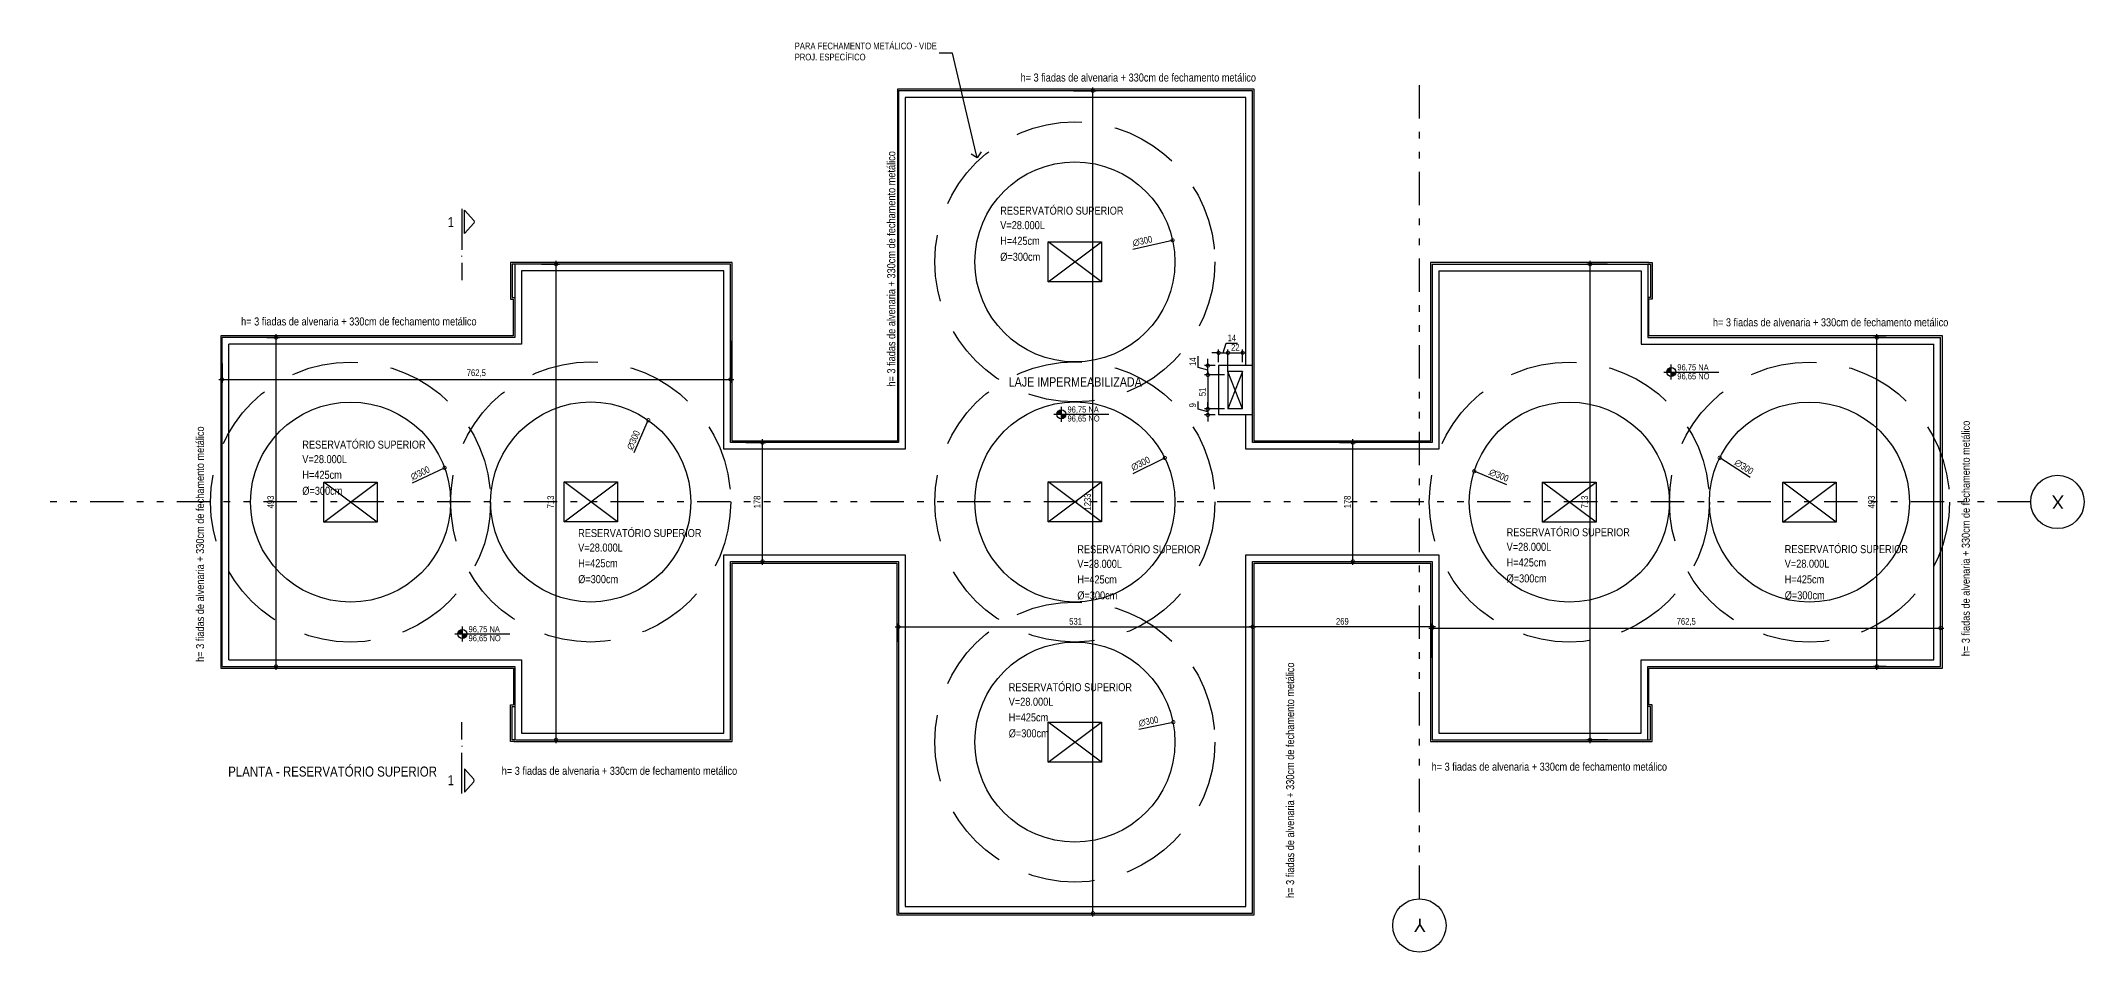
# Model space of a CAD drawing. Header units: metres. Extents: x -21 to 570, y -75 to 184.
# Drawn here: x -13 to 17.64, y 21.46 to 35.12 of the extents above; entities that cross this region are included whole.
import ezdxf
from ezdxf import colors
from ezdxf.entities.mleader import LeaderData, LeaderLine
from ezdxf.enums import TextEntityAlignment as Align
from ezdxf.math import Vec2, Vec3

# ---------------------------------------------------------------- set-up
doc = ezdxf.new("R2010")
doc.units = ezdxf.units.M
doc.linetypes.add('DASHEDX2', pattern=[1.5, 1, -0.5])
doc.linetypes.add('ESTILO_TQS_0004', pattern=[1.12, 0.5, -0.2, 0.01, -0.2, 0.01, -0.2])
for name, color, linetype in [('205', 7, 'ESTILO_TQS_0004'), ('28', 232, 'Continuous'), ('29', 2, 'Continuous'), ('ARQ-ALV ACAB', 4, 'Continuous'), ('ARQ-ALV OSSO', 5, 'Continuous'), ('ARQ-AUX', 7, 'Continuous'), ('ARQ-AUX1', 1, 'Continuous'), ('ARQ-AUX2', 2, 'Continuous'), ('ARQ-DIM', 2, 'Continuous'), ('ARQ-PRJ', 7, 'DASHEDX2'), ('ARQ-SIM', 1, 'Continuous'), ('ARQ-TXT', 2, 'Continuous')]:
    doc.layers.add(name, color=color, linetype=linetype)
doc.styles.add('Adesa', font='ARIALN.TTF')
doc.styles.add('M50', font='ARIALN.TTF', dxfattribs={"height": 0.15})
doc.styles.get("Standard").update_dxf_attribs({"font": 'arial.ttf'})
doc.dimstyles.new('ADESA 1-0050', dxfattribs={"dimtxt": 0.1, "dimasz": 0.1, "dimexe": 0.05, "dimexo": 0.05, "dimgap": 0.03, "dimtad": 1, "dimdec": 1, "dimlfac": 100, "dimzin": 12, "dimtxsty": 'Adesa', "dimblk": 'DOTSMALL', "dimcen": 1, "dimdle": 0.05, "dimclrd": 1, "dimclre": 1, "dimclrt": 256, "dimazin": 3, "dimtm": 1e-09, "dimtfac": 1, "dimtdec": 1, "dimtmove": 1, "dimatfit": 0, "dimldrblk": 'DOTSMALL', "dimfxl": 0.8, "dimtvp": 2, "dimtolj": 1, "dimtzin": 0, "dimarcsym": 0})

# ---------------------------------------------------------------- blocks, each defined once
blk = doc.blocks.new('reservatorio superior fibra')
at = {"layer": 'ARQ-AUX2'}
blk.add_circle((0, 0), 1.5, dxfattribs=at)
at = {"layer": 'ARQ-PRJ'}
for points in [[(-0.4, 0.3), (0.4, -0.3)], [(0.4, 0.3), (-0.4, -0.3)]]:
    blk.add_lwpolyline(points, dxfattribs=at)
blk.add_lwpolyline([(-0.4, 0.3), (0.4, 0.3), (0.4, -0.3), (-0.4, -0.3)], close=True, dxfattribs=at)
blk.add_circle((0, 0), 2.1, dxfattribs=at)
blk = doc.blocks.new('COBERTURA')
at = {"layer": '205'}
blk.add_line((-16.839, -28.205), (13.002, -28.205), dxfattribs=at)
blk.add_lwpolyline([(-7.67, -22.255), (-7.67, -34.595)], dxfattribs=at)
at = {"layer": '28'}
for centre in [(-7.67, -21.855), (-17.239, -28.205)]:
    blk.add_circle(centre, 0.4, dxfattribs=at)
at = {"layer": 'ARQ-ALV ACAB'}
for p, q in [((5.91, -24.615), (2.635, -24.615)), ((5.916, -25.715), (5.916, -25.165)), ((10.305, -25.715), (5.916, -25.715)), ((10.305, -28.205), (10.305, -25.715)), ((10.305, -30.695), (10.305, -28.205)), ((5.92, -31.245), (5.92, -30.695)), ((5.92, -30.695), (10.305, -30.695)), ((2.635, -31.795), (5.92, -31.795))]:
    blk.add_line(p, q, dxfattribs=at)
for points in [[(2.635, -24.615), (2.635, -26.975), (2.635, -26.975), (2.635, -27.29), (0.165, -27.29), (0.165, -22.015), (-2.51, -22.015), (-5.195, -22.015), (-5.195, -27.29), (-7.835, -27.29), (-7.835, -26.975), (-7.835, -26.975), (-7.835, -24.615)], [(-10.945, -24.615), (-11.16, -24.615), (-11.16, -25.165), (-11.11, -25.165)], [(-7.835, -24.615), (-11.11, -24.615), (-11.11, -24.615)], [(-11.11, -25.165), (-11.11, -25.715), (-15.515, -25.715), (-15.515, -28.205), (-15.515, -30.695), (-11.11, -30.695), (-11.11, -31.245)], [(-7.835, -31.795), (-7.835, -29.115), (-7.503, -29.115), (-7.503, -29.115), (-5.195, -29.115), (-5.195, -34.395), (-2.51, -34.395), (0.155, -34.395), (0.155, -29.115), (2.635, -29.115), (2.635, -29.435), (2.635, -29.435), (2.635, -31.795)], [(-11.095, -31.795), (-11.16, -31.795), (-11.16, -31.245), (-11.11, -31.245)], [(5.895, -31.795), (5.96, -31.795), (5.96, -31.245), (5.92, -31.245)], [(-11.11, -31.795), (-7.835, -31.795)]]:
    blk.add_lwpolyline(points, dxfattribs=at)
at = {"layer": 'ARQ-ALV ACAB', "elevation": 0}
blk.add_lwpolyline([(5.894, -24.615), (5.96, -24.615), (5.96, -25.165), (5.916, -25.165)], dxfattribs=at)
at = {"layer": 'ARQ-ALV OSSO'}
for p, q in [((5.885, -24.64), (2.66, -24.64, 0)), ((5.795, -24.74, 0), (2.76, -24.74, 0)), ((5.795, -25.84), (5.795, -24.74)), ((5.895, -25.74), (5.895, -24.64)), ((-7.86, -27.315, 0), (-7.86, -25.14)), ((10.185, -25.84), (5.795, -25.84)), ((10.285, -25.74), (5.895, -25.74)), ((-0.06, -27.45), (-0.06, -27.45)), ((-0.04, -28.96), (-0.04, -28.96)), ((-5.17, -29.511, 0), (-4.66, -29.51)), ((-5.02, -29.51, 0), (-4.66, -29.51)), ((-5.02, -29.6, 0), (-5.02, -30.16)), ((-5.02, -29.6, 0), (-4.8, -29.6, 0)), ((-4.66, -29.6), (-4.66, -29.6)), ((-5.17, -30.16, 0), (-5.17, -30.16, 0)), ((-5.17, -30.25, 0), (-4.66, -30.25, 0)), ((-5.17, -30.25, 0), (-4.66, -30.25, 0)), ((-5.02, -30.16), (-4.8, -30.16, 0)), ((5.795, -31.67, 0), (5.795, -30.57, 0)), ((5.795, -30.57), (10.185, -30.57)), ((5.895, -31.77, 0), (5.895, -30.67)), ((5.895, -30.67), (10.285, -30.67)), ((2.66, -31.77), (5.895, -31.77, 0)), ((2.76, -31.67, 0), (5.795, -31.67, 0))]:
    blk.add_line(p, q, dxfattribs=at)
for points in [[(2.66, -24.64), (2.66, -27), (2.66, -27), (2.66, -27.315), (0.14, -27.315), (0.14, -22.04), (-5.17, -22.04), (-5.17, -27.315), (-7.86, -27.315), (-7.86, -27), (-7.86, -27), (-7.86, -24.64)], [(2.76, -24.74), (2.76, -27), (2.76, -27.415), (0.04, -27.415), (0.04, -22.14), (-5.07, -22.14), (-5.07, -27.415), (-7.96, -27.415), (-7.96, -26.862), (-7.96, -26.862), (-7.96, -24.74)], [(-11.095, -24.64), (-11.095, -25.74), (-15.485, -25.74)], [(-10.995, -24.74), (-10.995, -25.84), (-15.385, -25.84)], [(-7.86, -24.64), (-11.095, -24.64)], [(-7.96, -24.74), (-10.995, -24.74)], [(-7.96, -24.64), (-7.96, -24.64)], [(-15.485, -25.74), (-15.485, -30.67)], [(-15.385, -25.84), (-15.385, -30.57)], [(-7.96, -31.67), (-7.96, -28.995), (-7.528, -28.995), (-5.07, -28.995), (-5.07, -29.51)], [(-7.86, -31.77), (-7.86, -29.095), (-7.528, -29.095), (-5.17, -29.095), (-5.17, -34.37), (-2.51, -34.37), (0.14, -34.37), (0.14, -29.095), (2.66, -29.095), (2.66, -31.77)], [(-5.07, -30.25), (-5.07, -34.27), (-2.51, -34.27), (0.04, -34.27), (0.04, -28.995), (2.76, -28.995), (2.76, -31.67)], [(-4.8, -30.16), (-4.8, -29.6)], [(-4.8, -30.11), (-4.8, -29.61)], [(-4.66, -30.11), (-4.66, -29.51)], [(-4.66, -30.25), (-4.66, -29.51)], [(-10.995, -31.67), (-10.995, -30.57), (-15.385, -30.57)], [(-11.095, -31.77), (-11.095, -30.67), (-15.485, -30.67)], [(-15.385, -30.67), (-15.385, -30.67)], [(-7.86, -31.77), (-11.095, -31.77)], [(-7.96, -31.67), (-10.995, -31.67)]]:
    blk.add_lwpolyline(points, dxfattribs=at)
at = {"layer": 'ARQ-ALV OSSO', "elevation": 0}
for points in [[(10.185, -25.74), (10.185, -25.74)], [(10.185, -25.84), (10.185, -30.57)], [(10.285, -25.74), (10.285, -30.67)], [(10.185, -30.67), (10.185, -30.67)]]:
    blk.add_lwpolyline(points, dxfattribs=at)
at = {"layer": 'ARQ-AUX'}
for points in [[(-11.095, -24.64), (-11.135, -24.64), (-11.135, -25.14), (-11.095, -25.14)], [(-11.095, -31.77), (-11.135, -31.77), (-11.135, -31.27), (-11.095, -31.27)]]:
    blk.add_lwpolyline(points, dxfattribs=at)
at = {"layer": 'ARQ-AUX', "elevation": 0}
for points in [[(5.895, -24.64), (5.935, -24.64), (5.935, -25.14), (5.895, -25.14)], [(5.895, -31.77), (5.935, -31.77), (5.935, -31.27), (5.895, -31.27)]]:
    blk.add_lwpolyline(points, dxfattribs=at)
at = {"layer": 'ARQ-AUX1', "elevation": 0}
for points in [[(-5.02, -29.6), (-4.8, -30.16)], [(-5.02, -30.16), (-4.8, -29.6)]]:
    blk.add_lwpolyline(points, dxfattribs=at)
at = {"layer": 'ARQ-DIM'}
for p in [(-2.504, -24.605), (-13.519, -28.204), (-9.919, -28.204), (-2.504, -28.205), (4.757, -28.205), (8.357, -28.204), (-2.504, -31.805)]:
    blk.add_blockref('reservatorio superior fibra', p, dxfattribs=at)
at = {"layer": '29'}
for s, p in [('Y', (-7.77, -21.955)), ('X', (-17.339, -28.305))]:
    blk.add_text(s, height=0.2, dxfattribs=at).set_placement(p)
blk = doc.blocks.new('_DotSmall')
at = {"color": 0, "linetype": 'ByBlock', "const_width": 0.5}
blk.add_lwpolyline([(-0.0625, 0, 1), (0.0625, 0, 1)], format="xyb", close=True, dxfattribs=at)
blk = doc.blocks.new('*D71')
at = {"layer": 'ARQ-DIM', "color": 1, "lineweight": -2, "transparency": 16777216}
for p, q in [((-9.614, 30.67), (-9.425, 30.67)), ((-9.475, 25.69), (-9.475, 30.72)), ((-9.65, 25.74), (-9.425, 25.74))]:
    blk.add_line(p, q, dxfattribs=at)
at = {"layer": 'Defpoints', "color": 0, "transparency": 16777216}
for p in [(-9.664, 30.67, 0), (-9.475, 30.67), (-9.7, 25.74, 0)]:
    blk.add_point(p, dxfattribs=at)
at = {"layer": 'ARQ-DIM', "color": 1, "lineweight": -2, "transparency": 16777216, "xscale": 0.1, "yscale": 0.1, "zscale": 0.1}
for p, rotation in [((-9.475, 30.67), 90), ((-9.475, 25.74), 270)]:
    blk.add_blockref('_DotSmall', p, dxfattribs=dict(at, rotation=rotation))
at = {"layer": 'ARQ-DIM', "transparency": 16777216, "insert": (-9.556, 28.205), "char_height": 0.1, "attachment_point": 5, "rotation": 90, "style": 'Adesa'}
blk.add_mtext('\\A1;493', dxfattribs=at)
blk = doc.blocks.new('*D73')
at = {"layer": 'ARQ-DIM', "color": 1, "lineweight": -2, "transparency": 16777216}
for p, q in [((-0.14, 26.107), (-0.14, 26.383)), ((5.17, 26.108), (5.17, 26.383)), ((-0.19, 26.333), (5.22, 26.333))]:
    blk.add_line(p, q, dxfattribs=at)
at = {"layer": 'Defpoints', "color": 0, "transparency": 16777216}
for p in [(-0.14, 26.057, 0), (5.17, 26.333), (5.17, 26.058, 0)]:
    blk.add_point(p, dxfattribs=at)
at = {"layer": 'ARQ-DIM', "color": 1, "lineweight": -2, "transparency": 16777216, "xscale": 0.1, "yscale": 0.1, "zscale": 0.1, "rotation": 180}
blk.add_blockref('_DotSmall', (-0.14, 26.333), dxfattribs=at)
at = {"layer": 'ARQ-DIM', "color": 1, "lineweight": -2, "transparency": 16777216, "xscale": 0.1, "yscale": 0.1, "zscale": 0.1}
blk.add_blockref('_DotSmall', (5.17, 26.333), dxfattribs=at)
at = {"layer": 'ARQ-DIM', "transparency": 16777216, "insert": (2.515, 26.414), "char_height": 0.1, "attachment_point": 5, "style": 'Adesa'}
blk.add_mtext('\\A1;531', dxfattribs=at)
blk = doc.blocks.new('*D76')
at = {"layer": 'ARQ-DIM', "color": 1, "lineweight": -2, "transparency": 16777216}
for p, q in [((7.86, 25.87), (7.86, 26.365)), ((15.485, 26.13), (15.485, 26.365)), ((7.81, 26.315), (15.535, 26.315))]:
    blk.add_line(p, q, dxfattribs=at)
at = {"layer": 'Defpoints', "color": 0, "transparency": 16777216}
for p in [(15.485, 26.315), (15.485, 26.08, 0), (7.86, 25.82, 0)]:
    blk.add_point(p, dxfattribs=at)
at = {"layer": 'ARQ-DIM', "color": 1, "lineweight": -2, "transparency": 16777216, "xscale": 0.1, "yscale": 0.1, "zscale": 0.1, "rotation": 180}
blk.add_blockref('_DotSmall', (7.86, 26.315), dxfattribs=at)
at = {"layer": 'ARQ-DIM', "color": 1, "lineweight": -2, "transparency": 16777216, "xscale": 0.1, "yscale": 0.1, "zscale": 0.1}
blk.add_blockref('_DotSmall', (15.485, 26.315), dxfattribs=at)
at = {"layer": 'ARQ-DIM', "transparency": 16777216, "insert": (11.672, 26.405), "char_height": 0.1, "attachment_point": 5, "style": 'Adesa'}
blk.add_mtext('\\A1;762,5', dxfattribs=at)
blk = doc.blocks.new('*D77')
at = {"layer": 'ARQ-DIM', "color": 1, "lineweight": -2, "transparency": 16777216}
for p, q in [((-5.495, 31.77), (-5.225, 31.77)), ((-5.275, 24.59), (-5.275, 31.82)), ((-5.495, 24.64), (-5.225, 24.64))]:
    blk.add_line(p, q, dxfattribs=at)
at = {"layer": 'Defpoints', "color": 0, "transparency": 16777216}
for p in [(-5.545, 31.77, 0), (-5.275, 31.77), (-5.545, 24.64, 0)]:
    blk.add_point(p, dxfattribs=at)
at = {"layer": 'ARQ-DIM', "color": 1, "lineweight": -2, "transparency": 16777216, "xscale": 0.1, "yscale": 0.1, "zscale": 0.1}
for p, rotation in [((-5.275, 31.77), 90), ((-5.275, 24.64), 270)]:
    blk.add_blockref('_DotSmall', p, dxfattribs=dict(at, rotation=rotation))
at = {"layer": 'ARQ-DIM', "transparency": 16777216, "insert": (-5.356, 28.205), "char_height": 0.1, "attachment_point": 5, "rotation": 90, "style": 'Adesa'}
blk.add_mtext('\\A1;713', dxfattribs=at)
blk = doc.blocks.new('*D79')
at = {"layer": 'ARQ-DIM', "color": 1, "lineweight": -2, "transparency": 16777216}
for p, q in [((2.482, 34.37), (2.824, 34.37)), ((2.774, 21.99), (2.774, 34.42)), ((2.482, 22.04), (2.824, 22.04))]:
    blk.add_line(p, q, dxfattribs=at)
at = {"layer": 'Defpoints', "color": 0, "transparency": 16777216}
for p in [(2.432, 34.37, 0), (2.774, 34.37), (2.432, 22.04, 0)]:
    blk.add_point(p, dxfattribs=at)
at = {"layer": 'ARQ-DIM', "color": 1, "lineweight": -2, "transparency": 16777216, "xscale": 0.1, "yscale": 0.1, "zscale": 0.1}
for p, rotation in [((2.774, 34.37), 90), ((2.774, 22.04), 270)]:
    blk.add_blockref('_DotSmall', p, dxfattribs=dict(at, rotation=rotation))
at = {"layer": 'ARQ-DIM', "transparency": 16777216, "insert": (2.693, 28.205), "char_height": 0.1, "attachment_point": 5, "rotation": 90, "style": 'Adesa'}
blk.add_mtext('\\A1;1233', dxfattribs=at)
blk = doc.blocks.new('*D81')
at = {"layer": 'ARQ-DIM', "color": 1, "lineweight": -2, "transparency": 16777216}
for p, q in [((14.67, 30.67), (14.481, 30.67)), ((14.531, 25.69), (14.531, 30.72)), ((14.67, 25.74), (14.481, 25.74))]:
    blk.add_line(p, q, dxfattribs=at)
at = {"layer": 'Defpoints', "color": 0, "transparency": 16777216}
for p in [(14.531, 30.67), (14.72, 30.67, 0), (14.72, 25.74, 0)]:
    blk.add_point(p, dxfattribs=at)
at = {"layer": 'ARQ-DIM', "color": 1, "lineweight": -2, "transparency": 16777216, "xscale": 0.1, "yscale": 0.1, "zscale": 0.1}
for p, rotation in [((14.531, 30.67), 90), ((14.531, 25.74), 270)]:
    blk.add_blockref('_DotSmall', p, dxfattribs=dict(at, rotation=rotation))
at = {"layer": 'ARQ-DIM', "transparency": 16777216, "insert": (14.45, 28.205), "char_height": 0.1, "attachment_point": 5, "rotation": 90, "style": 'Adesa'}
blk.add_mtext('\\A1;493', dxfattribs=at)
blk = doc.blocks.new('*D83')
at = {"layer": 'ARQ-DIM', "color": 1, "lineweight": -2, "transparency": 16777216}
for p, q in [((10.49, 31.77), (10.18, 31.77)), ((10.23, 24.59), (10.23, 31.82)), ((10.49, 24.64), (10.18, 24.64))]:
    blk.add_line(p, q, dxfattribs=at)
at = {"layer": 'Defpoints', "color": 0, "transparency": 16777216}
for p in [(10.23, 31.77), (10.54, 31.77, 0), (10.54, 24.64, 0)]:
    blk.add_point(p, dxfattribs=at)
at = {"layer": 'ARQ-DIM', "color": 1, "lineweight": -2, "transparency": 16777216, "xscale": 0.1, "yscale": 0.1, "zscale": 0.1}
for p, rotation in [((10.23, 31.77), 90), ((10.23, 24.64), 270)]:
    blk.add_blockref('_DotSmall', p, dxfattribs=dict(at, rotation=rotation))
at = {"layer": 'ARQ-DIM', "transparency": 16777216, "insert": (10.149, 28.205), "char_height": 0.1, "attachment_point": 5, "rotation": 90, "style": 'Adesa'}
blk.add_mtext('\\A1;713', dxfattribs=at)
blk = doc.blocks.new('*D86')
at = {"layer": 'ARQ-DIM', "color": 1, "lineweight": -2, "transparency": 16777216}
for p, q in [((6.672, 27.265), (6.672, 29.145)), ((6.474, 29.095), (6.722, 29.095)), ((6.474, 27.315), (6.722, 27.315))]:
    blk.add_line(p, q, dxfattribs=at)
at = {"layer": 'Defpoints', "color": 0, "transparency": 16777216}
for p in [(6.424, 29.095, 0), (6.672, 29.095), (6.424, 27.315, 0)]:
    blk.add_point(p, dxfattribs=at)
at = {"layer": 'ARQ-DIM', "color": 1, "lineweight": -2, "transparency": 16777216, "xscale": 0.1, "yscale": 0.1, "zscale": 0.1}
for p, rotation in [((6.672, 29.095), 90), ((6.672, 27.315), 270)]:
    blk.add_blockref('_DotSmall', p, dxfattribs=dict(at, rotation=rotation))
at = {"layer": 'ARQ-DIM', "transparency": 16777216, "insert": (6.591, 28.205), "char_height": 0.1, "attachment_point": 5, "rotation": 90, "style": 'Adesa'}
blk.add_mtext('\\A1;178', dxfattribs=at)
blk = doc.blocks.new('*D113')
at = {"layer": 'ARQ-DIM', "color": 1, "lineweight": -2, "transparency": 16777216}
for p, q in [((-2.18, 27.265), (-2.18, 29.145)), ((-2.432, 29.095), (-2.13, 29.095)), ((-2.432, 27.315), (-2.13, 27.315))]:
    blk.add_line(p, q, dxfattribs=at)
at = {"layer": 'Defpoints', "color": 0, "transparency": 16777216}
for p in [(-2.482, 29.095, 0), (-2.18, 29.095), (-2.482, 27.315, 0)]:
    blk.add_point(p, dxfattribs=at)
at = {"layer": 'ARQ-DIM', "color": 1, "lineweight": -2, "transparency": 16777216, "xscale": 0.1, "yscale": 0.1, "zscale": 0.1}
for p, rotation in [((-2.18, 29.095), 90), ((-2.18, 27.315), 270)]:
    blk.add_blockref('_DotSmall', p, dxfattribs=dict(at, rotation=rotation))
at = {"layer": 'ARQ-DIM', "transparency": 16777216, "insert": (-2.261, 28.205), "char_height": 0.1, "attachment_point": 5, "rotation": 90, "style": 'Adesa'}
blk.add_mtext('\\A1;178', dxfattribs=at)
blk = doc.blocks.new('*D203')
at = {"layer": 'ARQ-DIM', "color": 1, "lineweight": -2, "transparency": 16777216}
for p, q in [((-2.66, 30.62), (-2.66, 29.994)), ((-10.335, 30.044), (-2.61, 30.044)), ((-10.285, 30.28), (-10.285, 29.994))]:
    blk.add_line(p, q, dxfattribs=at)
at = {"layer": 'Defpoints', "color": 0, "transparency": 16777216}
for p in [(-2.66, 30.67), (-10.285, 30.33, 0), (-2.66, 30.044)]:
    blk.add_point(p, dxfattribs=at)
at = {"layer": 'ARQ-DIM', "color": 1, "lineweight": -2, "transparency": 16777216, "xscale": 0.1, "yscale": 0.1, "zscale": 0.1, "rotation": 180}
blk.add_blockref('_DotSmall', (-10.285, 30.044), dxfattribs=at)
at = {"layer": 'ARQ-DIM', "color": 1, "lineweight": -2, "transparency": 16777216, "xscale": 0.1, "yscale": 0.1, "zscale": 0.1}
blk.add_blockref('_DotSmall', (-2.66, 30.044), dxfattribs=at)
at = {"layer": 'ARQ-DIM', "transparency": 16777216, "insert": (-6.472, 30.134), "char_height": 0.1, "attachment_point": 5, "style": 'Adesa'}
blk.add_mtext('\\A1;762,5', dxfattribs=at)
blk = doc.blocks.new('*D276')
at = {"layer": 'ARQ-DIM', "color": 1, "lineweight": -2, "transparency": 16777216}
for p, q in [((5.17, 26.193), (5.17, 26.383)), ((7.86, 26.193), (7.86, 26.383)), ((7.91, 26.333), (5.12, 26.333))]:
    blk.add_line(p, q, dxfattribs=at)
at = {"layer": 'Defpoints', "color": 0, "transparency": 16777216}
for p in [(5.17, 26.333), (5.17, 26.143), (7.86, 26.143)]:
    blk.add_point(p, dxfattribs=at)
at = {"layer": 'ARQ-DIM', "color": 1, "lineweight": -2, "transparency": 16777216, "xscale": 0.1, "yscale": 0.1, "zscale": 0.1, "rotation": 180}
blk.add_blockref('_DotSmall', (5.17, 26.333), dxfattribs=at)
at = {"layer": 'ARQ-DIM', "color": 1, "lineweight": -2, "transparency": 16777216, "xscale": 0.1, "yscale": 0.1, "zscale": 0.1}
blk.add_blockref('_DotSmall', (7.86, 26.333), dxfattribs=at)
at = {"layer": 'ARQ-DIM', "transparency": 16777216, "insert": (6.515, 26.414), "char_height": 0.1, "attachment_point": 5, "style": 'Adesa'}
blk.add_mtext('\\A1;269', dxfattribs=at)
blk = doc.blocks.new('*D181')
at = {"layer": 'ARQ-DIM', "color": 1, "lineweight": -2, "transparency": 16777216}
blk.add_line((8.982, 28.464), (8.493, 28.667), dxfattribs=at)
at = {"layer": 'Defpoints', "color": 0, "transparency": 16777216}
for p in [(8.493, 28.667), (11.262, 27.514)]:
    blk.add_point(p, dxfattribs=at)
at = {"layer": 'ARQ-DIM', "color": 1, "lineweight": -2, "transparency": 16777216, "xscale": 0.1, "yscale": 0.1, "zscale": 0.1, "rotation": 157.3932714227752}
blk.add_blockref('_DotSmall', (8.493, 28.667), dxfattribs=at)
at = {"layer": 'ARQ-DIM', "transparency": 16777216, "insert": (8.862, 28.605), "char_height": 0.1, "attachment_point": 5, "rotation": 337.3933, "style": 'Adesa'}
blk.add_mtext('\\A1;∅300', dxfattribs=at)
blk = doc.blocks.new('*D182')
at = {"layer": 'ARQ-DIM', "color": 1, "lineweight": -2, "transparency": 16777216}
blk.add_line((12.631, 28.573), (12.174, 28.867), dxfattribs=at)
at = {"layer": 'Defpoints', "color": 0, "transparency": 16777216}
for p in [(12.174, 28.867), (14.696, 27.242)]:
    blk.add_point(p, dxfattribs=at)
at = {"layer": 'ARQ-DIM', "color": 1, "lineweight": -2, "transparency": 16777216, "xscale": 0.1, "yscale": 0.1, "zscale": 0.1, "rotation": 147.2084262625283}
blk.add_blockref('_DotSmall', (12.174, 28.867), dxfattribs=at)
at = {"layer": 'ARQ-DIM', "transparency": 16777216, "insert": (12.538, 28.732), "char_height": 0.1, "attachment_point": 5, "rotation": 327.2084, "style": 'Adesa'}
blk.add_mtext('\\A1;∅300', dxfattribs=at)
blk = doc.blocks.new('*D183')
at = {"layer": 'ARQ-DIM', "color": 1, "lineweight": -2, "transparency": 16777216}
blk.add_line((3.377, 28.632), (3.853, 28.866), dxfattribs=at)
at = {"layer": 'Defpoints', "color": 0, "transparency": 16777216}
for p in [(3.853, 28.866), (1.159, 27.544)]:
    blk.add_point(p, dxfattribs=at)
at = {"layer": 'ARQ-DIM', "color": 1, "lineweight": -2, "transparency": 16777216, "xscale": 0.1, "yscale": 0.1, "zscale": 0.1, "rotation": 26.1344678228594}
blk.add_blockref('_DotSmall', (3.853, 28.866), dxfattribs=at)
at = {"layer": 'ARQ-DIM', "transparency": 16777216, "insert": (3.488, 28.78), "char_height": 0.1, "attachment_point": 5, "rotation": 26.1345, "style": 'Adesa'}
blk.add_mtext('\\A1;∅300', dxfattribs=at)
blk = doc.blocks.new('*D184')
at = {"layer": 'ARQ-DIM', "color": 1, "lineweight": -2, "transparency": 16777216}
blk.add_line((3.461, 24.798), (3.98, 24.904), dxfattribs=at)
at = {"layer": 'Defpoints', "color": 0, "transparency": 16777216}
for p in [(3.98, 24.904), (1.04, 24.307)]:
    blk.add_point(p, dxfattribs=at)
at = {"layer": 'ARQ-DIM', "color": 1, "lineweight": -2, "transparency": 16777216, "xscale": 0.1, "yscale": 0.1, "zscale": 0.1, "rotation": 11.47704091469195}
blk.add_blockref('_DotSmall', (3.98, 24.904), dxfattribs=at)
at = {"layer": 'ARQ-DIM', "transparency": 16777216, "insert": (3.606, 24.913), "char_height": 0.1, "attachment_point": 5, "rotation": 11.477, "style": 'Adesa'}
blk.add_mtext('\\A1;∅300', dxfattribs=at)
blk = doc.blocks.new('*D185')
at = {"layer": 'ARQ-DIM', "color": 1, "lineweight": -2, "transparency": 16777216}
blk.add_line((3.373, 31.997), (3.969, 32.129), dxfattribs=at)
at = {"layer": 'Defpoints', "color": 0, "transparency": 16777216}
for p in [(3.969, 32.129), (1.04, 31.481)]:
    blk.add_point(p, dxfattribs=at)
at = {"layer": 'ARQ-DIM', "color": 1, "lineweight": -2, "transparency": 16777216, "xscale": 0.1, "yscale": 0.1, "zscale": 0.1, "rotation": 12.47207572878317}
blk.add_blockref('_DotSmall', (3.969, 32.129), dxfattribs=at)
at = {"layer": 'ARQ-DIM', "transparency": 16777216, "insert": (3.516, 32.115), "char_height": 0.1, "attachment_point": 5, "rotation": 12.4721, "style": 'Adesa'}
blk.add_mtext('\\A1;∅300', dxfattribs=at)
blk = doc.blocks.new('*D186')
at = {"layer": 'ARQ-DIM', "color": 1, "lineweight": -2, "transparency": 16777216}
blk.add_line((-4.105, 28.946), (-3.893, 29.431), dxfattribs=at)
at = {"layer": 'Defpoints', "color": 0, "transparency": 16777216}
for p in [(-3.893, 29.431), (-5.093, 26.681)]:
    blk.add_point(p, dxfattribs=at)
at = {"layer": 'ARQ-DIM', "color": 1, "lineweight": -2, "transparency": 16777216, "xscale": 0.1, "yscale": 0.1, "zscale": 0.1, "rotation": 66.42768940563846}
blk.add_blockref('_DotSmall', (-3.893, 29.431), dxfattribs=at)
at = {"layer": 'ARQ-DIM', "transparency": 16777216, "insert": (-4.116, 29.13), "char_height": 0.1, "attachment_point": 5, "rotation": 66.4277, "style": 'Adesa'}
blk.add_mtext('\\A1;∅300', dxfattribs=at)
blk = doc.blocks.new('*D187')
at = {"layer": 'ARQ-DIM', "color": 1, "lineweight": -2, "transparency": 16777216}
blk.add_line((-7.427, 28.49), (-6.948, 28.718), dxfattribs=at)
at = {"layer": 'Defpoints', "color": 0, "transparency": 16777216}
for p in [(-6.948, 28.718), (-9.657, 27.429)]:
    blk.add_point(p, dxfattribs=at)
at = {"layer": 'ARQ-DIM', "color": 1, "lineweight": -2, "transparency": 16777216, "xscale": 0.1, "yscale": 0.1, "zscale": 0.1, "rotation": 25.44607349171718}
blk.add_blockref('_DotSmall', (-6.948, 28.718), dxfattribs=at)
at = {"layer": 'ARQ-DIM', "transparency": 16777216, "insert": (-7.314, 28.637), "char_height": 0.1, "attachment_point": 5, "rotation": 25.4461, "style": 'Adesa'}
blk.add_mtext('\\A1;∅300', dxfattribs=at)
blk = doc.blocks.new('ADESA-SIM CORT')
at = {"color": 2}
for points in [[(0.521, 0), (0, 0)], [(0.706, 0), (0.729, 0)], [(2.14, 0), (0.914, 0)]]:
    blk.add_lwpolyline(points, dxfattribs=at)
at = {"color": 3}
blk.add_lwpolyline([(1.712, 0.367), (1.4, 0.086), (2.1, 0.086), (1.788, 0.367)], dxfattribs=at)
blk.add_lwpolyline([(1.788, 0.367, 0.267949), (1.712, 0.367)], format="xyb", dxfattribs=at)
at = {"color": 3, "style": 'Adesa'}
blk.add_attdef('A', text='', height=0.35, dxfattribs=at).set_placement((1.739, -0.325), align=Align.MIDDLE_CENTER)
blk = doc.blocks.new('*D365')
at = {"layer": 'ARQ-DIM', "color": 1, "lineweight": -2, "transparency": 16777216}
for p, q in [((4.75, 30.443), (5.07, 30.443)), ((4.8, 30.16), (4.8, 30.493)), ((5.02, 30.3), (5.02, 30.493))]:
    blk.add_line(p, q, dxfattribs=at)
at = {"layer": 'Defpoints', "color": 0, "transparency": 16777216}
for p in [(5.02, 30.443), (4.8, 30.11), (5.02, 30.25)]:
    blk.add_point(p, dxfattribs=at)
at = {"layer": 'ARQ-DIM', "color": 1, "lineweight": -2, "transparency": 16777216, "xscale": 0.1, "yscale": 0.1, "zscale": 0.1, "rotation": 180}
blk.add_blockref('_DotSmall', (4.8, 30.443), dxfattribs=at)
at = {"layer": 'ARQ-DIM', "color": 1, "lineweight": -2, "transparency": 16777216, "xscale": 0.1, "yscale": 0.1, "zscale": 0.1}
blk.add_blockref('_DotSmall', (5.02, 30.443), dxfattribs=at)
at = {"layer": 'ARQ-DIM', "transparency": 16777216, "insert": (4.91, 30.523), "char_height": 0.1, "attachment_point": 5, "style": 'Adesa'}
blk.add_mtext('\\A1;22', dxfattribs=at)
blk = doc.blocks.new('*D366')
at = {"layer": 'ARQ-DIM', "color": 1, "lineweight": -2, "transparency": 16777216}
for p, q in [((4.66, 30.441), (4.56, 30.441)), ((4.66, 30.3), (4.66, 30.491)), ((4.66, 30.441), (4.8, 30.441)), ((4.66, 30.441), (4.8, 30.441)), ((4.73, 30.441), (4.773, 30.586)), ((4.773, 30.586), (4.943, 30.586)), ((4.8, 30.3), (4.8, 30.491)), ((4.8, 30.441), (4.9, 30.441))]:
    blk.add_line(p, q, dxfattribs=at)
at = {"layer": 'Defpoints', "color": 0, "transparency": 16777216}
for p in [(4.8, 30.441), (4.66, 30.25, 0), (4.8, 30.25)]:
    blk.add_point(p, dxfattribs=at)
at = {"layer": 'ARQ-DIM', "color": 1, "lineweight": -2, "transparency": 16777216, "xscale": 0.1, "yscale": 0.1, "zscale": 0.1}
blk.add_blockref('_DotSmall', (4.66, 30.441), dxfattribs=at)
at = {"layer": 'ARQ-DIM', "color": 1, "lineweight": -2, "transparency": 16777216, "xscale": 0.1, "yscale": 0.1, "zscale": 0.1, "rotation": 180}
blk.add_blockref('_DotSmall', (4.8, 30.441), dxfattribs=at)
at = {"layer": 'ARQ-DIM', "transparency": 16777216, "insert": (4.858, 30.666), "char_height": 0.1, "attachment_point": 5, "style": 'Adesa'}
blk.add_mtext('\\A1;14', dxfattribs=at)
blk = doc.blocks.new('*D367')
at = {"layer": 'ARQ-DIM', "color": 1, "lineweight": -2, "transparency": 16777216}
for p, q in [((4.353, 30.223), (4.353, 30.393)), ((4.498, 30.25), (4.498, 30.35)), ((4.498, 30.18), (4.353, 30.223)), ((4.61, 30.25), (4.448, 30.25)), ((4.61, 30.11), (4.448, 30.11)), ((4.498, 30.11), (4.498, 30.25)), ((4.498, 30.11), (4.498, 30.25)), ((4.498, 30.11), (4.498, 30.01))]:
    blk.add_line(p, q, dxfattribs=at)
at = {"layer": 'Defpoints', "color": 0, "transparency": 16777216}
for p in [(4.498, 30.25), (4.66, 30.25, 0), (4.66, 30.11)]:
    blk.add_point(p, dxfattribs=at)
at = {"layer": 'ARQ-DIM', "color": 1, "lineweight": -2, "transparency": 16777216, "xscale": 0.1, "yscale": 0.1, "zscale": 0.1}
for p, rotation in [((4.498, 30.25), 270), ((4.498, 30.11), 90)]:
    blk.add_blockref('_DotSmall', p, dxfattribs=dict(at, rotation=rotation))
at = {"layer": 'ARQ-DIM', "transparency": 16777216, "insert": (4.273, 30.308), "char_height": 0.1, "attachment_point": 5, "rotation": 90, "style": 'Adesa'}
blk.add_mtext('\\A1;14', dxfattribs=at)
blk = doc.blocks.new('*D368')
at = {"layer": 'ARQ-DIM', "color": 1, "lineweight": -2, "transparency": 16777216}
for p, q in [((4.75, 30.11), (4.448, 30.11)), ((4.498, 30.16), (4.498, 29.55)), ((4.75, 29.6), (4.448, 29.6))]:
    blk.add_line(p, q, dxfattribs=at)
at = {"layer": 'Defpoints', "color": 0, "transparency": 16777216}
for p in [(4.8, 30.11), (4.498, 29.6), (4.8, 29.6)]:
    blk.add_point(p, dxfattribs=at)
at = {"layer": 'ARQ-DIM', "color": 1, "lineweight": -2, "transparency": 16777216, "xscale": 0.1, "yscale": 0.1, "zscale": 0.1}
for p, rotation in [((4.498, 30.11), 90), ((4.498, 29.6), 270)]:
    blk.add_blockref('_DotSmall', p, dxfattribs=dict(at, rotation=rotation))
at = {"layer": 'ARQ-DIM', "transparency": 16777216, "insert": (4.417, 29.855), "char_height": 0.1, "attachment_point": 5, "rotation": 90, "style": 'Adesa'}
blk.add_mtext('\\A1;51', dxfattribs=at)
blk = doc.blocks.new('*D369')
at = {"layer": 'ARQ-DIM', "color": 1, "lineweight": -2, "transparency": 16777216}
for p, q in [((4.352, 29.599), (4.352, 29.713)), ((4.498, 29.555), (4.352, 29.599)), ((4.61, 29.6), (4.448, 29.6)), ((4.61, 29.51), (4.448, 29.51)), ((4.498, 29.6), (4.498, 29.7)), ((4.498, 29.6), (4.498, 29.51)), ((4.498, 29.6), (4.498, 29.51)), ((4.498, 29.51), (4.498, 29.41))]:
    blk.add_line(p, q, dxfattribs=at)
at = {"layer": 'Defpoints', "color": 0, "transparency": 16777216}
for p in [(4.498, 29.51), (4.66, 29.6), (4.66, 29.51)]:
    blk.add_point(p, dxfattribs=at)
at = {"layer": 'ARQ-DIM', "color": 1, "lineweight": -2, "transparency": 16777216, "xscale": 0.1, "yscale": 0.1, "zscale": 0.1}
for p, rotation in [((4.498, 29.6), 270), ((4.498, 29.51), 90)]:
    blk.add_blockref('_DotSmall', p, dxfattribs=dict(at, rotation=rotation))
at = {"layer": 'ARQ-DIM', "transparency": 16777216, "insert": (4.271, 29.656), "char_height": 0.1, "attachment_point": 5, "rotation": 90, "style": 'Adesa'}
blk.add_mtext('\\A1;9', dxfattribs=at)
blk = doc.blocks.new('NipAcOs')
at = {"layer": 'ARQ-SIM'}
h = blk.add_hatch(color=256, dxfattribs=at)
h.dxf.hatch_style = 1
h.paths.add_polyline_path([(0, 0.15, 0.414214), (-0.15, 0), (0, 0)])
h.paths.add_polyline_path([(0.15, 0), (0, 0), (0, -0.15, 0.414214)])
for p, q in [((-0.25, 0), (0.15, 0)), ((0, -0.25), (0, 0.25)), ((0.15, 0), (1.583, 0))]:
    blk.add_line(p, q, dxfattribs=at)
blk.add_circle((0, 0), 0.15, dxfattribs=at)
at = {"style": 'Adesa'}
for p in [(0.204, 0.06), (0.204, -0.24)]:
    blk.add_attdef('000,00', p, '', height=0.2, dxfattribs=at)
blk = doc.blocks.new('_Open90')
at = {"color": 0, "linetype": 'ByBlock', "lineweight": -2}
for p, q in [((0, 0), (-1, 0)), ((-0.5, 0.5), (0, 0)), ((0, 0), (-0.5, -0.5))]:
    blk.add_line(p, q, dxfattribs=at)

msp = doc.modelspace()

# ---------------------------------------------------------------- block references
at = {"layer": 'ARQ-AUX', "rotation": 180}
msp.add_blockref('COBERTURA', (0, 0), dxfattribs=at)
at = {"layer": 'ARQ-SIM'}
ref = msp.add_blockref('ADESA-SIM CORT', (-6.6913, 31.5309), dxfattribs=dict(at, xscale=-0.5, yscale=0.5, zscale=0.5, rotation=270))
ref.add_attrib('A', '1', dxfattribs={"layer": '0', "color": 4, "height": 0.15, "style": 'Adesa'}).set_placement((-6.8536, 32.4011), align=Align.MIDDLE_CENTER)
ref = msp.add_blockref('NipAcOs', (11.4471, 30.1527), dxfattribs=dict(at, xscale=0.45, yscale=0.45, zscale=0.45))
ref.add_attrib('000,00', '96,65 NO', (11.5389, 30.0447), dxfattribs={"layer": '0', "color": 2, "height": 0.09, "style": 'Adesa'})
ref.add_attrib('000,00', '96,75 NA', (11.5389, 30.1797), dxfattribs={"layer": '0', "color": 2, "height": 0.09, "style": 'Adesa'})
ref = msp.add_blockref('NipAcOs', (2.3016, 29.5201), dxfattribs=dict(at, xscale=0.45, yscale=0.45, zscale=0.45))
ref.add_attrib('000,00', '96,65 NO', (2.3934, 29.4121), dxfattribs={"layer": '0', "color": 2, "height": 0.09, "style": 'Adesa'})
ref.add_attrib('000,00', '96,75 NA', (2.3934, 29.5471), dxfattribs={"layer": '0', "color": 2, "height": 0.09, "style": 'Adesa'})
ref = msp.add_blockref('NipAcOs', (-6.6804, 26.2258), dxfattribs=dict(at, xscale=0.45, yscale=0.45, zscale=0.45))
ref.add_attrib('000,00', '96,65 NO', (-6.5886, 26.1178), dxfattribs={"layer": '0', "color": 2, "height": 0.09, "style": 'Adesa'})
ref.add_attrib('000,00', '96,75 NA', (-6.5886, 26.2528), dxfattribs={"layer": '0', "color": 2, "height": 0.09, "style": 'Adesa'})
ref = msp.add_blockref('ADESA-SIM CORT', (-6.6913, 24.9028), dxfattribs=dict(at, xscale=0.5, yscale=0.5, zscale=0.5, rotation=270))
ref.add_attrib('A', '1', dxfattribs={"layer": '0', "color": 4, "height": 0.15, "style": 'Adesa'}).set_placement((-6.8536, 24.0331), align=Align.MIDDLE_CENTER)

# ---------------------------------------------------------------- texts
at = {"layer": 'ARQ-TXT', "style": 'M50'}
for s, height, p in [('h= 3 fiadas de alvenaria + 330cm de fechamento metálico', 0.12, (1.6893, 34.5094)), ('RESERVATÓRIO SUPERIOR', 0.12, (1.385, 32.5137)), ('V=28.000L ', 0.12, (1.385, 32.296)), ('H=425cm', 0.12, (1.385, 32.0612)), ('Ø=300cm', 0.12, (1.385, 31.8221)), ('h= 3 fiadas de alvenaria + 330cm de fechamento metálico', 0.12, (-9.9987, 30.8523)), ('h= 3 fiadas de alvenaria + 330cm de fechamento metálico', 0.12, (12.0716, 30.8389)), ('LAJE IMPERMEABILIZADA', 0.14, (1.5117, 29.9357)), ('RESERVATÓRIO SUPERIOR', 0.12, (-9.081, 29.0051)), ('V=28.000L ', 0.12, (-9.081, 28.7873)), ('H=425cm', 0.12, (-9.081, 28.5525)), ('Ø=300cm', 0.12, (-9.081, 28.3134)), ('V=28.000L ', 0.12, (-4.9441, 27.4615)), ('RESERVATÓRIO SUPERIOR', 0.12, (-4.9441, 27.6792)), ('RESERVATÓRIO SUPERIOR', 0.12, (2.5411, 27.4362)), ('V=28.000L ', 0.12, (8.9787, 27.4731)), ('RESERVATÓRIO SUPERIOR', 0.12, (8.9787, 27.6908)), ('RESERVATÓRIO SUPERIOR', 0.12, (13.1492, 27.4377)), ('H=425cm', 0.12, (-4.9441, 27.2266)), ('V=28.000L ', 0.12, (2.5411, 27.2184)), ('H=425cm', 0.12, (8.9787, 27.2383)), ('V=28.000L ', 0.12, (13.1492, 27.22)), ('Ø=300cm', 0.12, (-4.9441, 26.9876)), ('H=425cm', 0.12, (2.5411, 26.9836)), ('Ø=300cm', 0.12, (8.9787, 26.9992)), ('H=425cm', 0.12, (13.1492, 26.9852)), ('Ø=300cm', 0.12, (2.5411, 26.7445)), ('Ø=300cm', 0.12, (13.1492, 26.7461)), ('RESERVATÓRIO SUPERIOR', 0.12, (1.5124, 25.3678)), ('V=28.000L ', 0.12, (1.5124, 25.1501)), ('H=425cm', 0.12, (1.5124, 24.9153)), ('Ø=300cm', 0.12, (1.5124, 24.6762)), ('h= 3 fiadas de alvenaria + 330cm de fechamento metálico', 0.12, (-6.0909, 24.1144)), ('h= 3 fiadas de alvenaria + 330cm de fechamento metálico', 0.12, (7.8536, 24.1763))]:
    msp.add_text(s, height=height, dxfattribs=at).set_placement(p)
for p in [(-0.1895, 29.9351), (15.9239, 25.8928), (-10.5551, 25.8075), (5.7921, 22.2679)]:
    msp.add_text('h= 3 fiadas de alvenaria + 330cm de fechamento metálico', height=0.12, rotation=90, dxfattribs=at).set_placement(p)
at = {"layer": 'ARQ-TXT', "ltscale": 0.5, "style": 'Adesa'}
msp.add_text('PLANTA - RESERVATÓRIO SUPERIOR', height=0.15, dxfattribs=at).set_placement((-10.193, 24.0878, 0))

# ---------------------------------------------------------------- dimensions: what is measured, and where the dimension line sits
at = {"layer": 'ARQ-DIM'}
for base, p1, p2, angle, picture, middle in [((2.7745, 34.37, 0), (2.4318, 22.04), (2.4318, 34.37), 270, '*D79', (2.6934, 28.205, 0)), ((-5.2745, 31.77, 0), (-5.5449, 24.64, 0), (-5.5449, 31.77, 0), 270, '*D77', (-5.3556, 28.205, 0)), ((10.2301, 31.7699, 0), (10.5404, 24.64), (10.5405, 31.7699), 270, '*D83', (10.149, 28.205, 0)), ((-9.4745, 30.6699, 0), (-9.7001, 25.74), (-9.6644, 30.6699), 270, '*D71', (-9.5556, 28.205, 0)), ((14.5306, 30.6699, 0), (14.7205, 25.74), (14.7205, 30.6699), 270, '*D81', (14.4496, 28.205, 0)), ((5.17, 26.333, 0), (-0.14, 26.0574), (5.17, 26.0578), 180, '*D73', (2.515, 26.414, 0))]:
    dim = msp.add_linear_dim(base=base, p1=p1, p2=p2, angle=angle, dimstyle='ADESA 1-0050', override={"dimdec": 0}, dxfattribs=at)
    dim.commit()
    dim.dimension.update_dxf_attribs({"geometry": picture, "text_midpoint": middle})
for p1, p2, picture, middle in [((1.0395, 31.4811), (3.9687, 32.129), '*D185', (3.5343, 32.0329)), ((-5.093, 26.6815), (-3.8933, 29.4311), '*D186', (-4.0392, 29.0967)), ((1.1592, 27.5443), (3.8525, 28.8658), '*D183', (3.5249, 28.705)), ((14.6958, 27.2422), (12.1738, 28.867), '*D182', (12.4921, 28.6619)), ((-9.6573, 27.4288), (-6.9483, 28.7178), '*D187', (-7.2778, 28.561)), ((11.262, 27.5143), (8.4925, 28.6675), '*D181', (8.8293, 28.5272)), ((1.04, 24.3066), (3.98, 24.9035), '*D184', (3.6225, 24.8309))]:
    dim = msp.add_diameter_dim_2p(p1=p1, p2=p2, dimstyle='ADESA 1-0050', dxfattribs=at)
    dim.commit()
    dim.dimension.update_dxf_attribs({"geometry": picture, "text_midpoint": middle, "dimtype": 163})
for base, p1, p2, angle, picture, middle in [((-2.66, 30.0441), (-10.2849, 30.33, 0), (-2.66, 30.6699), 180, '*D203', (-6.4724, 30.1342)), ((4.4983, 30.2496), (4.6598, 30.11), (4.6598, 30.2496, 0), 90, '*D367', (4.2729, 30.2534)), ((4.4983, 29.5997), (4.7998, 30.1096), (4.7998, 29.5997), 90, '*D368', (4.4172, 29.8547)), ((4.4983, 29.5097), (4.6598, 29.5997), (4.6598, 29.5097), 90, '*D369', (4.2712, 29.6286)), ((-2.1802, 29.095, 0), (-2.4817, 27.315), (-2.4817, 29.095), 270, '*D113', (-2.2612, 28.205, 0)), ((6.6721, 29.095, 0), (6.4241, 27.315), (6.4241, 29.095), 270, '*D86', (6.5911, 28.205, 0)), ((5.17, 26.333), (7.86, 26.1429), (5.17, 26.1429), 180, '*D276', (6.515, 26.414)), ((15.485, 26.3152, 0), (7.86, 25.82), (15.485, 26.08), 180, '*D76', (11.6725, 26.4053, 0))]:
    dim = msp.add_linear_dim(base=base, p1=p1, p2=p2, angle=angle, dimstyle='ADESA 1-0050', dxfattribs=at)
    dim.commit()
    dim.dimension.update_dxf_attribs({"geometry": picture, "text_midpoint": middle})
for base, p1, p2, picture, middle in [((4.7998, 30.4405), (4.6598, 30.2496, 0), (4.7998, 30.2496), '*D366', (4.8034, 30.666)), ((5.02, 30.4431), (4.7998, 30.1097), (5.02, 30.2502), '*D365', (4.9099, 30.5233))]:
    dim = msp.add_linear_dim(base=base, p1=p1, p2=p2, dimstyle='ADESA 1-0050', dxfattribs=at)
    dim.commit()
    dim.dimension.update_dxf_attribs({"geometry": picture, "text_midpoint": middle})

# ---------------------------------------------------------------- leaders
at = {"layer": 'ARQ-TXT'}
ml = msp.add_multileader_mtext('Standard', dxfattribs=at)
ml.set_content('{\\C256;PARA FECHAMENTO METÁLICO - VIDE PROJ. ESPECÍFICO}', color=2, style='Adesa')
ml.set_leader_properties(color=256)
ml.set_arrow_properties(name='OPEN90')
ml.build(insert=Vec2(0, 0))
ml.multileader.update_dxf_attribs({"text_left_attachment_type": 2, "text_right_attachment_type": 2, "dogleg_length": 0.2, "arrow_head_size": 0.15})
ctx = ml.context
ctx.base_point, ctx.char_height, ctx.arrow_head_size, ctx.landing_gap_size, ctx.plane_origin = Vec3(-1.7473, 34.9331), 0.1, 0.15, 0.05, Vec3(1.647, 33.7008)
ctx.left_attachment, ctx.right_attachment = 2, 2
notes = []
notes.append((ctx, [(0, (1, 1, 0), (0.6699, 34.9331), (-1, 0), 0.2, [(0, [(1.0407, 33.3641)], 0, [])])]))
ctx.mtext.insert, ctx.mtext.width, ctx.mtext.flow_direction = Vec3(-1.6973, 35.0932), 2.360708, 5
for ctx, leaders in notes:
    for number, flags, end, landing, length, lines in leaders:
        leader = LeaderData()
        leader.index, (leader.has_last_leader_line, leader.has_dogleg_vector, leader.attachment_direction) = number, flags
        leader.last_leader_point, leader.dogleg_vector, leader.dogleg_length = Vec3(end), Vec3(landing), length
        for number, points, colour, breaks in lines:
            line = LeaderLine()
            line.index, line.vertices, line.color, line.breaks = number, Vec3.list(points), colors.encode_raw_color(colour), breaks
            leader.lines.append(line)
        ctx.leaders.append(leader)

doc.saveas('drawing.dxf')
